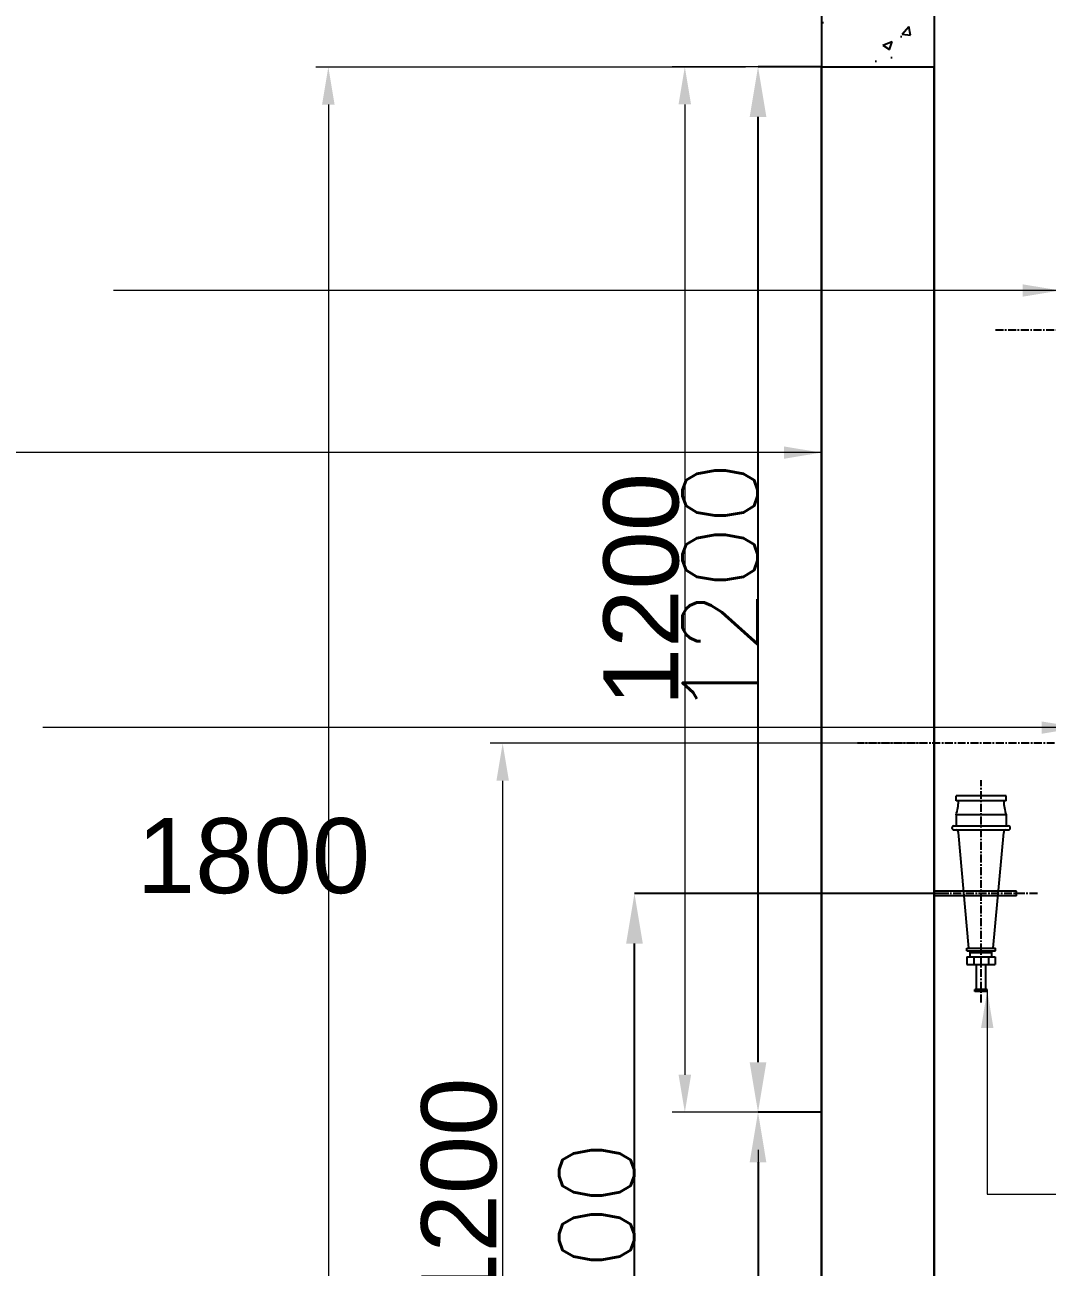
# Model space of a CAD drawing. Header units: millimetres. Extents: x 1706 to 249912, y -487248 to 27192.
# Drawn here: x 168769 to 172855, y -32151 to -27187 of the extents above; entities that cross this region are included whole.
import ezdxf

# ---------------------------------------------------------------- set-up
doc = ezdxf.new("R2010")
doc.units = ezdxf.units.MM
doc.linetypes.add('CENTER', pattern=[50.8, 31.75, -6.35, 6.35, -6.35])
doc.linetypes.add('CENTER2', pattern=[1.125, 0.75, -0.125, 0.125, -0.125])
doc.layers.get('Defpoints').update_dxf_attribs({"color": 251})
doc.layers.add('A-DOOR', color=251, linetype='Continuous', lineweight=5)
doc.layers.add('WALL', color=251, linetype='Continuous', lineweight=25)
for name, color, linetype in [('CLGRID', 9, 'CENTER2'), ('COL', 251, 'Continuous'), ('DIMENSION', 8, 'Continuous'), ('FP-DET', 8, 'Continuous')]:
    doc.layers.add(name, color=color, linetype=linetype)
doc.styles.add('Arial', font='arial.ttf', dxfattribs={"height": 300})
doc.styles.add('RomanS', font='romans__.ttf', dxfattribs={"height": 300})
doc.dimstyles.new('AC-DIM-200', dxfattribs={"dimtxt": 150, "dimasz": 150, "dimexe": 50, "dimexo": 50, "dimgap": 20, "dimtad": 1, "dimtoh": 1, "dimdec": 0, "dimrnd": 5, "dimdsep": 46, "dimtxsty": 'Arial', "dimcen": 2.5, "dimdle": 60, "dimclrd": 7, "dimclre": 7, "dimclrt": 7, "dimadec": 0, "dimazin": 0, "dimtfac": 1, "dimtdec": 0, "dimtmove": 2, "dimatfit": 3, "dimfxl": 1, "dimtolj": 1, "dimtzin": 0, "dimlwd": -1, "dimlwe": -1, "dimarcsym": 0})
doc.dimstyles.new('FDIM', dxfattribs={"dimscale": 100, "dimtxt": 2, "dimasz": 2, "dimexe": 0, "dimexo": 0, "dimgap": 0, "dimtad": 1, "dimdec": 0, "dimrnd": 5, "dimdsep": 46, "dimtxsty": 'RomanS', "dimcen": 0, "dimdle": 150, "dimclrd": 8, "dimclre": 8, "dimclrt": 72, "dimadec": 0, "dimazin": 0, "dimtfac": 1, "dimtdec": 0, "dimtmove": 1, "dimatfit": 3, "dimfxl": 1, "dimtolj": 1, "dimtzin": 0, "dimarcsym": 0})

# ---------------------------------------------------------------- blocks, each defined once
blk = doc.blocks.new('*D85')
at = {"layer": 'Defpoints', "color": 0, "transparency": 16777216}
for p in [(171205.5, -30658.3), (172462.3, -30658.3), (171142.1, -33661.7)]:
    blk.add_point(p, dxfattribs=at)
at = {"layer": 'DIMENSION', "color": 8, "lineweight": -2, "transparency": 16777216}
for p, q in [((172462.3, -30658.3), (171205.5, -30658.3)), ((171205.5, -33461.7), (171205.5, -30858.3)), ((171142.1, -33661.7), (171205.5, -33661.7))]:
    blk.add_line(p, q, dxfattribs=at)
at = {"layer": 'DIMENSION', "color": 8, "transparency": 16777216}
for points in [[(171238.8, -30858.3), (171172.2, -30858.3), (171205.5, -30658.3)], [(171172.2, -33461.7), (171238.8, -33461.7), (171205.5, -33661.7)]]:
    blk.add_solid(points, dxfattribs=at)
at = {"layer": 'DIMENSION', "color": 72, "transparency": 16777216, "insert": (171054.1, -32160), "char_height": 300, "attachment_point": 5, "rotation": 89.9998, "style": 'RomanS'}
blk.add_mtext('\\A1;1000', dxfattribs=at)
blk = doc.blocks.new('*D89')
at = {"layer": 'Defpoints', "color": 0, "transparency": 16777216}
for p in [(171699.2, -27354.6), (171952.5, -27354.6), (171952.5, -31532.2)]:
    blk.add_point(p, dxfattribs=at)
at = {"layer": 'DIMENSION', "color": 8, "lineweight": -2, "transparency": 16777216}
for p, q in [((171952.5, -27354.6), (171699.2, -27354.6)), ((171699.2, -31332.2), (171699.2, -27554.6)), ((171952.5, -31532.2), (171699.2, -31532.2))]:
    blk.add_line(p, q, dxfattribs=at)
at = {"layer": 'DIMENSION', "color": 8, "transparency": 16777216}
for points in [[(171732.5, -27554.6), (171665.8, -27554.6), (171699.2, -27354.6)], [(171665.8, -31332.2), (171732.5, -31332.2), (171699.2, -31532.2)]]:
    blk.add_solid(points, dxfattribs=at)
at = {"layer": 'DIMENSION', "color": 72, "transparency": 16777216, "insert": (171547.8, -29443.4), "char_height": 300, "attachment_point": 5, "rotation": 89.9998, "style": 'RomanS'}
blk.add_mtext('\\A1;1200', dxfattribs=at)
blk = doc.blocks.new('*D92')
at = {"layer": 'Defpoints', "color": 0, "transparency": 16777216}
for p in [(171952.5, -31532.2), (171699.1, -33661.7), (171952.5, -33661.7)]:
    blk.add_point(p, dxfattribs=at)
at = {"layer": 'DIMENSION', "color": 8, "lineweight": -2, "transparency": 16777216}
for p, q in [((171952.5, -31532.2), (171699.2, -31532.2)), ((171699.2, -31732.2), (171699.1, -33461.7)), ((171952.5, -33661.7), (171699.1, -33661.7))]:
    blk.add_line(p, q, dxfattribs=at)
at = {"layer": 'DIMENSION', "color": 8, "transparency": 16777216}
for points in [[(171732.5, -31732.2), (171665.8, -31732.2), (171699.2, -31532.2)], [(171665.8, -33461.7), (171732.5, -33461.7), (171699.1, -33661.7)]]:
    blk.add_solid(points, dxfattribs=at)
at = {"layer": 'DIMENSION', "color": 72, "transparency": 16777216, "insert": (171547.8, -32596.9), "char_height": 300, "attachment_point": 5, "rotation": 89.9998, "style": 'RomanS'}
blk.add_mtext('\\A1;600', dxfattribs=at)
blk = doc.blocks.new('*D93')
at = {"layer": 'A-DOOR', "color": 7, "transparency": 16777216}
for p, q in [((171902.5, -31532.2), (171649.2, -31532.2)), ((171699.2, -31682.2), (171699.1, -33511.7)), ((171902.3, -33661.7), (171649.1, -33661.7))]:
    blk.add_line(p, q, dxfattribs=at)
for points in [[(171724.2, -31682.2), (171674.2, -31682.2), (171699.2, -31532.2)], [(171674.1, -33511.7), (171724.1, -33511.7), (171699.1, -33661.7)]]:
    blk.add_solid(points, dxfattribs=at)
at = {"layer": 'Defpoints', "color": 0, "transparency": 16777216}
for p in [(171952.5, -31532.2), (171699.1, -33661.7), (171952.3, -33661.7)]:
    blk.add_point(p, dxfattribs=at)
at = {"layer": 'A-DOOR', "color": 7, "transparency": 16777216, "insert": (171526, -32596.9), "char_height": 300, "attachment_point": 5, "rotation": 89.9998, "style": 'Arial'}
blk.add_mtext('\\A1;600', dxfattribs=at)
blk = doc.blocks.new('*D94')
at = {"layer": 'A-DOOR', "color": 7, "transparency": 16777216}
for p, q in [((171902.4, -27354.6), (171356.7, -27354.6)), ((171406.7, -27504.6), (171406.7, -31382.2)), ((171902.3, -31532.2), (171356.7, -31532.2))]:
    blk.add_line(p, q, dxfattribs=at)
for points in [[(171431.7, -27504.6), (171381.7, -27504.6), (171406.7, -27354.6)], [(171381.7, -31382.2), (171431.7, -31382.2), (171406.7, -31532.2)]]:
    blk.add_solid(points, dxfattribs=at)
at = {"layer": 'Defpoints', "color": 0, "transparency": 16777216}
for p in [(171952.4, -27354.6), (171406.7, -31532.2), (171952.3, -31532.2)]:
    blk.add_point(p, dxfattribs=at)
at = {"layer": 'A-DOOR', "color": 7, "transparency": 16777216, "insert": (171233.5, -29443.4), "char_height": 300, "attachment_point": 5, "rotation": 89.9998, "style": 'Arial'}
blk.add_mtext('\\A1;1200', dxfattribs=at)
blk = doc.blocks.new('*D95')
at = {"layer": 'A-DOOR', "color": 7, "transparency": 16777216}
for p, q in [((172353, -30057.7), (170628.7, -30057.7)), ((170678.7, -30207.7), (170678.7, -33511.7)), ((172095.4, -33661.7), (170628.7, -33661.7))]:
    blk.add_line(p, q, dxfattribs=at)
for points in [[(170703.7, -30207.7), (170653.7, -30207.7), (170678.7, -30057.7)], [(170653.7, -33511.7), (170703.7, -33511.7), (170678.7, -33661.7)]]:
    blk.add_solid(points, dxfattribs=at)
at = {"layer": 'Defpoints', "color": 0, "transparency": 16777216}
for p in [(172403, -30057.7), (170678.7, -33661.7), (172145.4, -33661.7)]:
    blk.add_point(p, dxfattribs=at)
at = {"layer": 'A-DOOR', "color": 7, "transparency": 16777216, "insert": (170505.5, -31859.7), "char_height": 300, "attachment_point": 5, "rotation": 89.9998, "style": 'Arial'}
blk.add_mtext('\\A1;1200', dxfattribs=at)
blk = doc.blocks.new('*D96')
at = {"layer": 'A-DOOR', "color": 7, "transparency": 16777216}
for p, q in [((171649.8, -27355.3), (169932.1, -27355.3)), ((169982.1, -27505.3), (169982.1, -33512.4)), ((170600.5, -33662.4), (169932.1, -33662.4))]:
    blk.add_line(p, q, dxfattribs=at)
for points in [[(170007.1, -27505.3), (169957.1, -27505.3), (169982.1, -27355.3)], [(169957.1, -33512.4), (170007.1, -33512.4), (169982.1, -33662.4)]]:
    blk.add_solid(points, dxfattribs=at)
at = {"layer": 'Defpoints', "color": 0, "transparency": 16777216}
for p in [(171699.8, -27355.3), (169982.1, -33662.4), (170650.5, -33662.4)]:
    blk.add_point(p, dxfattribs=at)
at = {"layer": 'A-DOOR', "color": 7, "transparency": 16777216, "insert": (169682.9, -30508.8), "char_height": 300, "attachment_point": 5, "style": 'Arial'}
blk.add_mtext('\\A1;1800', dxfattribs=at)

msp = doc.modelspace()

# ---------------------------------------------------------------- hatches: boundary and pattern name
at = {"layer": 'FP-DET'}
h = msp.add_hatch(dxfattribs=at)
h.set_pattern_fill('AR-CONC', color=250, scale=54.060413, angle=359.999773, style=0)
h.set_pattern_definition([(49.9998, (150735.32, -34542), (387.7537, -33.9256), [40.545, -445.9984]), (354.9998, (150735.32, -34542), (-75.008, 406.6385), [32.436, -356.799]), (100.4512, (150767.64, -34544.8), (312.746, 372.7126), [34.458, -379.04]), (46.184, (150735.3, -34433.86), (576.955, -89.483), [60.818, -668.998]), (96.6354, (150783.4, -34441.3), (505.285, 526.61), [51.687, -568.56]), (351.184, (150735.3, -34433.86), (505.284, 526.61), [48.654, -535.198]), (20.9998, (150789.4, -34460.9), (322.6896, -217.6587), [40.545, -445.9984]), (325.9998, (150789.4, -34460.9), (131.539, 392.0186), [32.436, -356.799]), (71.4512, (150816.27, -34479.03), (454.2285, 174.3595), [34.458, -379.04]), (37.4998, (150735.32, -34541.98), (6.5744, 179.9638), [0, -352.4739, 0, -362.2048, 0, -358.1502]), (7.4998, (150735.32, -34541.98), (142.2173, 213.22), [0, -206.5108, 0, -344.3648, 0, -136.5025]), (327.4998, (150614.77, -34541.98), (288.5866, -12.1944), [0, -135.151, 0, -421.6712, 0, -559.5253]), (317.4998, (150560.7, -34541.98), (315.273, 54.116), [0, -175.6963, 0, -280.033, 0, -397.344])])
h.paths.add_polyline_path([(171952.49, -27354.643), (172402.993, -27354.645), (172403.001, -25308.235), (171952.498, -25308.233)])

# ---------------------------------------------------------------- linework, layer by layer
at = {"layer": 'CLGRID', "color": 251, "linetype": 'CENTER'}
for p, q in [((172647.806, -28405.821, 6988.33), (175013.476, -28405.83, 6988.33)), ((174560.894, -30057.674, 6988.33), (172096.241, -30057.664, 6988.33)), ((172590.688, -31093.115, 6988.33), (172590.692, -30205.54, 6988.33)), ((172815.727, -30658.339, 6988.33), (172365.652, -30658.337, 6988.33))]:
    msp.add_line(p, q, dxfattribs=at)
at = {"layer": 'COL'}
for p, q in [((171952.5, -24707.562, 6988.33), (171952.465, -33661.691, 6988.33)), ((172403.004, -24707.563, 6988.33), (172402.968, -33661.693, 6988.33))]:
    msp.add_line(p, q, dxfattribs=at)
at = {"layer": 'FP-DET', "color": 6}
for p, q in [((172690.525, -30268.277, 6988.33), (172490.858, -30268.276, 6988.33)), ((172490.858, -30288.061, 6988.33), (172490.858, -30268.276, 6988.33)), ((172690.525, -30288.062, 6988.33), (172690.525, -30268.277, 6988.33)), ((172690.525, -30288.062, 6988.33), (172490.858, -30288.061, 6988.33)), ((172690.525, -30343.187, 6988.33), (172490.857, -30343.186, 6988.33)), ((172490.857, -30343.186, 6988.33), (172490.857, -30388.024, 6988.33)), ((172690.525, -30343.187, 6988.33), (172690.524, -30388.025, 6988.33)), ((172481.938, -30388.024, 6988.33), (172699.444, -30388.025, 6988.33)), ((172481.938, -30403.861, 6988.33), (172699.444, -30403.862, 6988.33)), ((172542.16, -30876.974, 6988.33), (172500.323, -30414.022, 6988.33)), ((172639.218, -30876.975, 6988.33), (172681.058, -30414.023, 6988.33)), ((172731.756, -30649.328, 6988.33), (172402.98, -30649.327, 6988.33)), ((172731.756, -30667.348, 6988.33), (172402.98, -30667.347, 6988.33)), ((172533.345, -30876.974, 6988.33), (172648.033, -30876.975, 6988.33)), ((172533.345, -30887.532, 6988.33), (172533.345, -30876.974, 6988.33)), ((172648.033, -30887.533, 6988.33), (172648.033, -30876.975, 6988.33)), ((172533.345, -30887.532, 6988.33), (172648.033, -30887.533, 6988.33)), ((172534.073, -30911.533, 6988.33), (172647.305, -30911.533, 6988.33)), ((172534.073, -30911.533, 6988.33), (172534.073, -30941.351, 6988.33)), ((172547.181, -30911.533, 6988.33), (172547.181, -30887.532, 6988.33)), ((172547.181, -30894.078, 6988.33), (172634.197, -30894.078, 6988.33)), ((172561.016, -30911.533, 6988.33), (172561.016, -30941.352, 6988.33)), ((172620.361, -30911.533, 6988.33), (172620.361, -30941.352, 6988.33)), ((172634.197, -30911.533, 6988.33), (172634.197, -30887.533, 6988.33)), ((172647.305, -30911.533, 6988.33), (172647.304, -30941.352, 6988.33)), ((172534.073, -30941.351, 6988.33), (172647.304, -30941.352, 6988.33)), ((172571.755, -31041.105, 6988.33), (172571.755, -30941.352, 6988.33)), ((172609.622, -31041.105, 6988.33), (172609.622, -30941.352, 6988.33)), ((172615.263, -31041.105, 6988.33), (172566.113, -31041.105, 6988.33)), ((172566.113, -31049.414, 6988.33), (172566.113, -31041.105, 6988.33)), ((172615.263, -31049.414, 6988.33), (172566.113, -31049.414, 6988.33)), ((172615.263, -31049.414, 6988.33), (172615.263, -31041.105, 6988.33))]:
    msp.add_line(p, q, dxfattribs=at)
for centre, radius, start, end in [((172322.915, -30286.568, 6988.33), 177.229, 341.369669, 359.517506), ((172858.467, -30286.571, 6988.33), 177.229, 180.482039, 198.629876), ((172481.938, -30395.942, 6988.33), 7.918, 89.999773, 269.999773), ((172489.946, -30414.24, 6988.33), 10.38, 1.204729, 89.999773), ((172691.435, -30414.241, 6988.33), 10.38, 89.999773, 178.794816), ((172699.444, -30395.943, 6988.33), 7.918, 269.999773, 89.999773), ((172590.69, -30658.338, 6988.33), 141.354, 356.345192, 3.654353)]:
    msp.add_arc(centre, radius, start, end, dxfattribs=at)
at = {"layer": 'WALL'}
for p, q in [((171952.465, -33661.691, 6988.33), (171952.49, -27354.643, 6988.33)), ((171952.49, -27354.643, 6988.33), (172402.993, -27354.645, 6988.33)), ((172402.968, -33661.693, 6988.33), (172402.993, -27354.645, 6988.33))]:
    msp.add_line(p, q, dxfattribs=at)

# ---------------------------------------------------------------- dimensions: what is measured, and where the dimension line sits
at = {"layer": 'A-DOOR', "color": 0}
for base, p1, p2, text, picture, middle in [((171406.668, -31532.204, 6988.33), (171952.356, -27354.643, 6988.33), (171952.34, -31532.207, 6988.33), '1200', '*D94', (171233.505, -29443.422, 6988.33)), ((170678.705, -33661.686, 6988.33), (172402.982, -30057.666, 6988.33), (172145.404, -33661.692, 6988.33), '1200', '*D95', (170505.54, -31859.672, 6988.33)), ((171699.145, -33661.69, 6988.33), (171952.473, -31532.207, 6988.33), (171952.331, -33661.691, 6988.33), '600', '*D93', (171525.978, -32596.947, 6988.33))]:
    dim = msp.add_linear_dim(base=base, p1=p1, p2=p2, angle=89.999773, text=text, dimstyle='AC-DIM-200', dxfattribs=at)
    dim.commit()
    dim.dimension.update_dxf_attribs({"geometry": picture, "text_midpoint": middle})
dim = msp.add_linear_dim(base=(169982.061, -33662.35, 6988.33), p1=(171699.837, -27355.309, 6988.33), p2=(170650.466, -33662.353, 6988.33), angle=89.999773, text='1800', dimstyle='AC-DIM-200', dxfattribs=at)
dim.commit()
dim.dimension.update_dxf_attribs({"geometry": '*D96', "text_midpoint": (169682.877, -30508.825, 6988.33), "dimtype": 160})
at = {"layer": 'DIMENSION'}
for base, p1, p2, text, picture, middle in [((171699.17, -27354.642, 6988.33), (171952.473, -31532.207, 6988.33), (171952.49, -27354.643, 6988.33), '1200', '*D89', (171547.782, -29443.423, 6988.33)), ((171205.506, -30658.332, 6988.33), (171142.116, -33661.688, 6988.33), (172462.279, -30658.337, 6988.33), '1000', '*D85', (171054.12, -32160.01, 6988.33)), ((171699.145, -33661.69, 6988.33), (171952.473, -31532.207, 6988.33), (171952.465, -33661.691, 6988.33), '600', '*D92', (171547.77, -32596.947, 6988.33))]:
    dim = msp.add_linear_dim(base=base, p1=p1, p2=p2, angle=89.999773, text=text, dimstyle='FDIM', dxfattribs=at)
    dim.commit()
    dim.dimension.update_dxf_attribs({"geometry": picture, "text_midpoint": middle})

# ---------------------------------------------------------------- leaders
at = {"layer": 'A-DOOR', "color": 0}
for points in [[(172906.925, -28248.325, -4192.998), (169123.512, -28248.31, -4192.998)], [(171952.483, -28896.091, -4192.998), (168673.352, -28896.078, -4192.998)], [(172982.645, -29995.053, -4192.998), (168841.603, -29995.037, -4192.998)], [(172615.263, -31045.26, -4192.998), (172615.26, -31860.056, -4192.998), (176181.37, -31860.071, -4192.998)]]:
    msp.add_leader(points, dimstyle='AC-DIM-200', dxfattribs=at)

doc.saveas('drawing.dxf')
